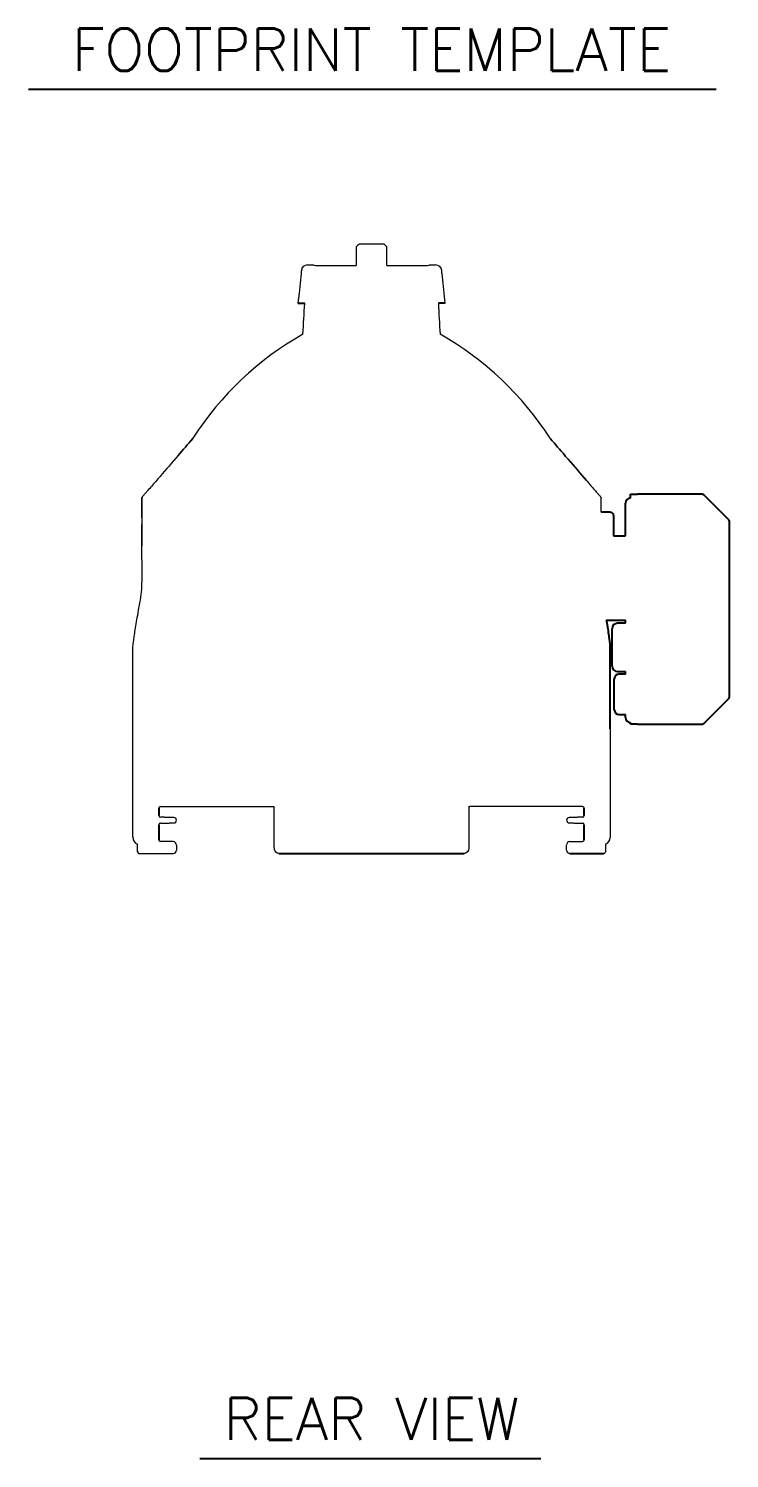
# Model space of a CAD drawing. Extents: x 9.3 to 87.2, y 0.6 to 68.8.
# Drawn here: x 74.71 to 87.2, y 43.35 to 68.82 of the extents above; entities that cross this region are included whole.
import ezdxf
from ezdxf.enums import TextEntityAlignment as Align

# ---------------------------------------------------------------- set-up
doc = ezdxf.new("R2010")
doc.units = 0
doc.header["$MEASUREMENT"] = 0
doc.linetypes.add('SLD-Solid', pattern=[0])
doc.layers.add('OBJECT', color=7, linetype='CONTINUOUS')
doc.styles.get("Standard").update_dxf_attribs({"font": 'SIMPLEX'})

msp = doc.modelspace()

# ---------------------------------------------------------------- linework, layer by layer
at = {"layer": 'OBJECT', "color": 1}
for p, q in [((74.712, 67.734), (86.963, 67.734)), ((77.762, 43.347), (83.834, 43.347))]:
    msp.add_line(p, q, dxfattribs=at)
at = {"layer": 'OBJECT', "linetype": 'SLD-Solid', "lineweight": 15}
for p, q in [((81.043, 64.978), (80.599, 64.978)), ((80.548, 64.928), (80.548, 64.596)), ((81.093, 64.596), (81.093, 64.928)), ((79.679, 64.605), (79.787, 64.605)), ((79.91, 64.596), (80.546, 64.596)), ((79.91, 64.596), (80.546, 64.596)), ((79.91, 64.596), (79.91, 64.596)), ((81.096, 64.596), (81.732, 64.596)), ((81.096, 64.596), (81.732, 64.596)), ((81.732, 64.596), (81.732, 64.596)), ((81.855, 64.605), (81.962, 64.605)), ((76.571, 54.405), (76.571, 56.336)), ((85.071, 56.338), (85.071, 56.336)), ((85.071, 56.336), (85.071, 54.405)), ((77.061, 54.958), (79.086, 54.958)), ((82.583, 54.958), (82.573, 54.958)), ((82.903, 54.958), (82.583, 54.958)), ((77.127, 54.336), (77.06, 54.337)), ((77.346, 54.273), (77.346, 54.182)), ((84.296, 54.182), (84.296, 54.273)), ((84.515, 54.336), (84.581, 54.337)), ((84.99, 54.288), (84.99, 54.162)), ((76.652, 54.162), (76.652, 54.164)), ((76.652, 54.164), (76.652, 54.164)), ((76.653, 54.15), (76.652, 54.162)), ((76.653, 54.15), (76.653, 54.152)), ((76.993, 54.122), (77.043, 54.122)), ((77.043, 54.122), (77.126, 54.122)), ((77.126, 54.122), (77.286, 54.122))]:
    msp.add_line(p, q, dxfattribs=at)
at = {"layer": 'OBJECT'}
for p, q in [((79.51, 63.925), (79.63, 63.925)), ((82.132, 63.925), (82.011, 63.925)), ((85.346, 59.778), (85.346, 60.363)), ((85.436, 60.453), (85.436, 60.523)), ((85.436, 60.523), (85.561, 60.523)), ((86.698, 60.523), (85.561, 60.523)), ((87.175, 60.075), (86.748, 60.503)), ((85.073, 60.203), (84.909, 60.203)), ((85.133, 60.143), (85.133, 59.778)), ((87.196, 56.921), (87.196, 60.026)), ((85.133, 59.778), (85.346, 59.778)), ((85.002, 58.278), (85.346, 58.278)), ((85.106, 57.977), (85.106, 58.126)), ((85.346, 58.222), (85.202, 58.222)), ((85.346, 58.222), (85.346, 58.278)), ((85.106, 57.599), (85.106, 57.977)), ((85.106, 57.46), (85.106, 57.599)), ((85.202, 57.364), (85.346, 57.364)), ((85.346, 57.315), (85.226, 57.315)), ((85.346, 57.315), (85.346, 57.364)), ((85.146, 57.113), (85.146, 57.235)), ((85.146, 56.798), (85.146, 57.113)), ((85.146, 56.68), (85.146, 56.798)), ((86.748, 56.444), (87.175, 56.871)), ((85.226, 56.6), (85.346, 56.6)), ((85.346, 56.543), (85.346, 56.6)), ((85.436, 56.423), (85.436, 56.453)), ((85.561, 56.423), (85.436, 56.423)), ((85.561, 56.423), (86.698, 56.423)), ((77.031, 54.928), (77.031, 54.798)), ((84.611, 54.798), (84.611, 54.928)), ((77.031, 54.633), (77.031, 54.367)), ((84.611, 54.367), (84.611, 54.633)), ((79.17, 54.123), (82.471, 54.123)), ((84.356, 54.122), (84.959, 54.122))]:
    msp.add_line(p, q, dxfattribs=at)
at = {"layer": 'OBJECT', "linetype": 'SLD-Solid', "lineweight": 15, "flags": 128}
for points in [[(79.565, 64.45), (79.547, 64.279), (79.529, 64.104), (79.51, 63.925)], [(79.569, 64.491), (79.569, 64.487), (79.568, 64.479), (79.567, 64.466), (79.565, 64.45)], [(79.571, 64.507), (79.571, 64.505), (79.569, 64.491)], [(82.072, 64.491), (82.071, 64.505), (82.071, 64.507)], [(82.077, 64.45), (82.075, 64.466), (82.074, 64.479), (82.073, 64.487), (82.072, 64.491)], [(82.132, 63.925), (82.113, 64.104), (82.095, 64.279), (82.077, 64.45)], [(76.571, 56.342), (76.571, 56.468), (76.571, 56.729), (76.571, 56.986), (76.571, 57.242), (76.571, 57.499), (76.571, 57.759), (76.571, 57.818)], [(85.071, 57.822), (85.071, 57.615), (85.071, 57.288), (85.071, 56.962), (85.071, 56.633), (85.071, 56.342)], [(79.089, 54.221), (79.088, 54.375), (79.086, 54.958)], [(82.556, 54.958), (82.554, 54.404), (82.552, 54.221)], [(77.287, 54.333), (77.285, 54.333), (77.269, 54.333), (77.237, 54.334), (77.19, 54.334), (77.127, 54.336)], [(84.355, 54.333), (84.357, 54.333), (84.373, 54.333), (84.404, 54.334), (84.452, 54.334), (84.515, 54.336)], [(79.17, 54.123), (79.165, 54.122), (79.139, 54.13), (79.118, 54.144), (79.103, 54.166), (79.092, 54.194), (79.09, 54.221)], [(82.552, 54.221), (82.552, 54.215), (82.546, 54.182), (82.529, 54.15), (82.507, 54.132), (82.482, 54.123), (82.471, 54.123)], [(84.989, 54.162), (84.989, 54.153), (84.988, 54.15)]]:
    msp.add_lwpolyline(points, dxfattribs=at)
at = {"layer": 'OBJECT', "linetype": 'SLD-Solid', "lineweight": 15}
for centre, radius, start, end in [((79.679, 64.496), 0.109, 90.5467, 174), ((79.787, 64.595), 0.01, 30.3391, 90), ((79.886, 65.672), 1.076, 265.1817, 271.2789), ((81.751, 66.032), 1.436, 269.2437, 273.7992), ((81.855, 64.595), 0.01, 90, 152.9485), ((81.962, 64.496), 0.109, 6, 89.6033), ((8.303, 67.616), 71.423, 356.59282, 357.03766), ((153.344, 67.617), 71.428, 182.96234, 183.40824), ((82.345, 58.505), 5.588, 119.4275, 147.3556), ((79.3, 58.506), 5.584, 32.6363, 60.5821), ((76.762, 60.461), 0.03, 169.9539, 180.0003), ((76.762, 60.461), 0.03, 169.9539, 180.0003), ((76.773, 60.448), 0.0438, 140.2028, 152.0313), ((84.868, 60.448), 0.0438, 27.9687, 39.7972), ((84.879, 60.461), 0.03, 359.9997, 10.0461), ((84.879, 60.461), 0.03, 359.9997, 10.0461), ((77.061, 54.928), 0.03, 90.0003, 179.9998), ((77.061, 54.798), 0.03, 180.0292, 267.6975), ((77.061, 54.798), 0.03, 180.0001, 269), ((77.298, 54.715), 0.0483, 270.9983, 89.0017), ((84.344, 54.715), 0.0483, 90.998, 269.002), ((84.581, 54.928), 0.03, 0.0011, 89.9989), ((84.581, 54.798), 0.03, 272.3027, 359.9701), ((77.061, 54.633), 0.03, 91.1538, 179.9969), ((84.581, 54.633), 0.03, 0.0042, 88.8457), ((76.69, 54.401), 0.118, 178.0555, 251.45), ((77.061, 54.367), 0.03, 180, 269), ((77.286, 54.273), 0.06, 358.9241, 89), ((84.356, 54.273), 0.06, 91, 178.9409), ((84.581, 54.367), 0.03, 271, 0), ((84.95, 54.401), 0.12, 289.3873, 1.5708), ((76.682, 54.164), 0.03, 179.9987, 184.7488), ((76.683, 54.152), 0.0298, 179.703, 269.7012), ((76.683, 54.152), 0.03, 184.7785, 270), ((77.286, 54.182), 0.06, 270, 0), ((84.356, 54.182), 0.06, 180, 270), ((84.959, 54.152), 0.03, 270, 355.2215)]:
    msp.add_arc(centre, radius, start, end, dxfattribs=at)
at = {"layer": 'OBJECT'}
for centre, radius, start, end in [((85.436, 60.363), 0.09, 90, 180), ((86.698, 60.453), 0.07, 45, 90), ((85.073, 60.143), 0.06, 0, 90), ((87.126, 60.026), 0.07, 0, 45), ((85.202, 58.126), 0.096, 90, 180), ((85.202, 57.46), 0.096, 180, 270), ((85.226, 57.235), 0.08, 90, 180), ((87.126, 56.921), 0.07, 315, 0), ((85.226, 56.68), 0.08, 180, 270), ((85.436, 56.543), 0.09, 180, 270), ((86.698, 56.493), 0.07, 270, 315)]:
    msp.add_arc(centre, radius, start, end, dxfattribs=at)
at = {"layer": 'OBJECT', "linetype": 'SLD-Solid', "lineweight": 15}
for points, knots in [([(80.599, 64.978), (80.599, 64.978), (80.582, 64.961), (80.565, 64.945), (80.548, 64.928)], [0, 0, 0, 0, 0.013757, 1, 1, 1, 1]), ([(77.374, 61.21), (77.267, 61.086), (77.16, 60.962), (77.053, 60.838), (77.002, 60.779), (76.952, 60.72), (76.901, 60.662)], [0, 0, 0, 0, 0.01248017, 0.01248017, 0.01248017, 0.01838969, 0.01838969, 0.01838969, 0.01838969]), ([(84.264, 61.213), (84.284, 61.19), (84.304, 61.166), (84.324, 61.143), (84.433, 61.017), (84.542, 60.89), (84.651, 60.764)], [0, 0, 0, 0, 0.00236285, 0.00236285, 0.00236285, 0.01507617, 0.01507617, 0.01507617, 0.01507617]), ([(84.651, 60.764), (84.542, 60.89), (84.433, 61.017), (84.324, 61.143), (84.304, 61.166), (84.284, 61.19), (84.264, 61.213)], [0, 0, 0, 0, 0.01271374, 0.01271374, 0.01271374, 0.01507616, 0.01507616, 0.01507616, 0.01507616]), ([(76.739, 60.476), (76.746, 60.483), (76.753, 60.491), (76.766, 60.506), (76.773, 60.514), (76.793, 60.537), (76.807, 60.553), (76.847, 60.599), (76.874, 60.63), (76.901, 60.662)], [0, 0, 0, 0, 0.125, 0.125, 0.25, 0.25, 0.5, 0.5, 1, 1, 1, 1]), ([(84.651, 60.764), (84.693, 60.715), (84.735, 60.667), (84.798, 60.595), (84.819, 60.57), (84.851, 60.534), (84.861, 60.522), (84.877, 60.505), (84.882, 60.499), (84.892, 60.487), (84.897, 60.481), (84.902, 60.475)], [0, 0, 0, 0, 0.5, 0.5, 0.75, 0.75, 0.875, 0.875, 0.9375, 0.9375, 1, 1, 1, 1]), ([(76.732, 60.461), (76.732, 60.461), (76.732, 60.451), (76.732, 60.409), (76.732, 60.378), (76.732, 60.295), (76.732, 60.244), (76.732, 60.123), (76.732, 60.054), (76.732, 59.975)], [0, 0, 0, 0, 0.25, 0.25, 0.5, 0.5, 0.75, 0.75, 1, 1, 1, 1]), ([(76.732, 60.1), (76.732, 60.128), (76.732, 60.189), (76.732, 60.268), (76.732, 60.338), (76.732, 60.393), (76.732, 60.432), (76.732, 60.457), (76.732, 60.46), (76.732, 60.461)], [0, 0, 0, 0, 0.120295, 0.268344, 0.416394, 0.560299, 0.704205, 0.852102, 1, 1, 1, 1]), ([(76.734, 60.468), (76.733, 60.467), (76.733, 60.467), (76.733, 60.467), (76.733, 60.466), (76.733, 60.466)], [0, 0, 0, 0, 0.5, 0.5, 1, 1, 1, 1]), ([(84.907, 60.468), (84.908, 60.467), (84.908, 60.467), (84.909, 60.467), (84.909, 60.466), (84.909, 60.466)], [0, 0, 0, 0, 0.5, 0.5, 1, 1, 1, 1]), ([(84.909, 60.203), (84.909, 60.226), (84.909, 60.274), (84.909, 60.338), (84.909, 60.393), (84.909, 60.432), (84.909, 60.457), (84.909, 60.46), (84.909, 60.461)], [0.1564524, 0.1564524, 0.1564524, 0.1564524, 0.2683437, 0.4163935, 0.5602991, 0.7042052, 0.8521023, 1, 1, 1, 1]), ([(76.571, 57.824), (76.572, 57.829), (76.573, 57.838), (76.58, 57.886), (76.59, 57.963), (76.605, 58.072), (76.627, 58.208), (76.655, 58.365), (76.686, 58.542), (76.722, 58.731), (76.735, 58.934), (76.732, 59.074), (76.733, 59.208), (76.732, 59.336), (76.732, 59.518), (76.732, 59.693), (76.732, 59.854), (76.732, 59.941), (76.732, 59.983)], [0, 0, 0, 0, 0.058692, 0.118695, 0.185519, 0.254206, 0.321207, 0.390143, 0.45783, 0.527371, 0.59493, 0.664892, 0.668685, 0.731589, 0.79606, 0.863705, 0.933314, 1, 1, 1, 1]), ([(76.732, 59.975), (76.732, 59.964), (76.732, 59.952), (76.732, 59.926), (76.732, 59.913), (76.732, 59.884), (76.732, 59.869), (76.732, 59.838), (76.732, 59.822), (76.732, 59.789), (76.732, 59.773), (76.732, 59.739), (76.732, 59.722), (76.732, 59.671), (76.732, 59.636), (76.732, 59.601)], [0, 0, 0, 0, 0.125, 0.125, 0.25, 0.25, 0.375, 0.375, 0.5, 0.5, 0.625, 0.625, 0.75, 0.75, 1, 1, 1, 1]), ([(77.163, 54.766), (77.163, 54.766), (77.161, 54.766), (77.159, 54.766), (77.156, 54.766), (77.153, 54.766), (77.15, 54.766), (77.146, 54.766), (77.142, 54.766), (77.137, 54.766), (77.132, 54.766), (77.125, 54.767), (77.116, 54.767), (77.103, 54.767), (77.09, 54.767), (77.076, 54.767), (77.065, 54.768), (77.06, 54.768)], [0, 0, 0, 0, 0.051065, 0.101782, 0.15226, 0.202611, 0.252946, 0.303378, 0.354018, 0.404976, 0.456361, 0.508278, 0.608033, 0.7063, 0.803854, 0.90149, 1, 1, 1, 1]), ([(77.06, 54.768), (77.06, 54.768), (77.06, 54.768), (77.06, 54.768), (77.06, 54.768), (77.06, 54.768), (77.06, 54.768), (77.06, 54.768), (77.06, 54.768), (77.06, 54.768)], [-0.00000006, -0.00000006, -0.00000006, -0.00000006, 0, 0, 0, 0.00008830403, 0.00008830403, 0.00008830403, 0.00008836403, 0.00008836403, 0.00008836403, 0.00008836403]), ([(77.298, 54.764), (77.298, 54.764), (77.298, 54.764), (77.298, 54.764), (77.297, 54.764), (77.295, 54.764), (77.293, 54.764), (77.291, 54.764), (77.288, 54.764), (77.285, 54.764), (77.282, 54.764), (77.278, 54.764), (77.274, 54.764), (77.269, 54.764), (77.261, 54.764), (77.246, 54.764), (77.223, 54.765), (77.196, 54.765), (77.174, 54.766), (77.163, 54.766)], [0, 0, 0, 0, 0.038484, 0.076959, 0.115425, 0.153885, 0.19234, 0.230793, 0.269246, 0.307701, 0.346159, 0.384623, 0.423094, 0.461574, 0.500066, 0.625046, 0.750054, 0.868724, 1, 1, 1, 1]), ([(84.581, 54.958), (84.491, 54.958), (84.396, 54.958), (84.229, 54.958), (84.161, 54.958), (84.022, 54.958), (83.95, 54.958), (83.839, 54.958), (83.801, 54.958), (83.725, 54.958), (83.687, 54.958), (83.57, 54.958), (83.491, 54.958), (83.248, 54.958), (83.079, 54.958), (82.903, 54.958)], [0.0570701, 0.0570701, 0.0570701, 0.0570701, 0.25, 0.25, 0.375, 0.375, 0.5, 0.5, 0.5625, 0.5625, 0.625, 0.625, 0.75, 0.75, 1, 1, 1, 1]), ([(84.479, 54.766), (84.468, 54.766), (84.457, 54.766), (84.437, 54.765), (84.428, 54.765), (84.403, 54.765), (84.389, 54.764), (84.355, 54.764), (84.344, 54.764), (84.343, 54.764)], [0, 0, 0, 0, 0.125, 0.125, 0.25, 0.25, 0.5, 0.5, 1, 1, 1, 1]), ([(84.582, 54.768), (84.582, 54.768), (84.582, 54.768), (84.582, 54.768), (84.582, 54.768), (84.582, 54.768), (84.581, 54.768), (84.581, 54.768), (84.581, 54.768), (84.581, 54.768)], [-0.00000006, -0.00000006, -0.00000006, -0.00000006, 0, 0, 0, 0.00008830403, 0.00008830403, 0.00008830403, 0.00008836403, 0.00008836403, 0.00008836403, 0.00008836403]), ([(77.06, 54.663), (77.062, 54.663), (77.068, 54.663), (77.075, 54.663), (77.083, 54.663), (77.09, 54.663), (77.097, 54.663), (77.103, 54.663), (77.11, 54.664), (77.116, 54.664), (77.122, 54.664), (77.129, 54.664), (77.138, 54.664), (77.146, 54.664), (77.154, 54.664), (77.159, 54.664), (77.162, 54.665), (77.163, 54.665)], [0, 0, 0, 0, 0.050185, 0.100023, 0.149614, 0.199062, 0.248473, 0.29795, 0.347598, 0.397519, 0.447817, 0.498589, 0.600283, 0.700421, 0.799846, 0.89942, 1, 1, 1, 1]), ([(77.163, 54.665), (77.167, 54.665), (77.175, 54.665), (77.186, 54.665), (77.196, 54.665), (77.205, 54.665), (77.214, 54.665), (77.228, 54.666), (77.246, 54.666), (77.262, 54.666), (77.273, 54.666), (77.281, 54.667), (77.287, 54.667), (77.292, 54.667), (77.296, 54.667), (77.298, 54.667), (77.298, 54.667), (77.298, 54.667)], [0, 0, 0, 0, 0.045157, 0.088912, 0.131266, 0.172222, 0.211781, 0.249947, 0.374926, 0.499933, 0.571396, 0.64283, 0.714247, 0.78566, 0.857081, 0.928524, 1, 1, 1, 1]), ([(84.343, 54.667), (84.344, 54.667), (84.355, 54.667), (84.389, 54.666), (84.403, 54.666), (84.428, 54.665), (84.437, 54.665), (84.457, 54.665), (84.468, 54.665), (84.479, 54.665)], [0, 0, 0, 0, 0.5, 0.5, 0.75, 0.75, 0.875, 0.875, 1, 1, 1, 1]), ([(76.753, 54.122), (76.791, 54.122), (76.83, 54.122), (76.869, 54.122), (76.91, 54.122), (76.951, 54.122), (76.993, 54.122)], [0, 0, 0, 0, 0.003565496, 0.003565496, 0.003565496, 0.007398941, 0.007398941, 0.007398941, 0.007398941]), ([(77.03, 54.122), (77.041, 54.122), (77.066, 54.122), (77.092, 54.122), (77.107, 54.122), (77.107, 54.122), (77.107, 54.122)], [0, 0, 0, 0, 0.208737, 0.512101, 0.815465, 1, 1, 1, 1])]:
    msp.add_open_spline(points, degree=3, knots=knots, dxfattribs=at)
for points, degree in [([(81.093, 64.928), (81.043, 64.978)], 1), ([(82.132, 63.925), (82.132, 63.925)], 1), ([(77.635, 61.512), (77.548, 61.411), (77.461, 61.311), (77.374, 61.21)], 3), ([(77.374, 61.21), (77.461, 61.311), (77.548, 61.411), (77.635, 61.512)], 3), ([(77.635, 61.512), (77.637, 61.514), (77.638, 61.517), (77.64, 61.519)], 3), ([(77.64, 61.518), (77.638, 61.516), (77.637, 61.514), (77.635, 61.512)], 3), ([(84.007, 61.511), (84.005, 61.513), (84.003, 61.515), (84.002, 61.518)], 3), ([(84.002, 61.517), (84.004, 61.515), (84.005, 61.513), (84.007, 61.511)], 3), ([(84.007, 61.511), (84.093, 61.412), (84.178, 61.312), (84.264, 61.213)], 3), ([(84.264, 61.213), (84.178, 61.312), (84.093, 61.412), (84.007, 61.511)], 3), ([(82.548, 54.958), (82.556, 54.958), (82.564, 54.958), (82.573, 54.958)], 3), ([(84.581, 54.768), (84.529, 54.767), (84.49, 54.766), (84.479, 54.766)], 3), ([(84.479, 54.665), (84.49, 54.664), (84.529, 54.664), (84.582, 54.663)], 3), ([(76.652, 54.164), (76.652, 54.206), (76.652, 54.247), (76.652, 54.288)], 3), ([(76.653, 54.152), (76.653, 54.156), (76.653, 54.16), (76.652, 54.164)], 3), ([(76.683, 54.122), (76.703, 54.122), (76.726, 54.122), (76.753, 54.122)], 3)]:
    msp.add_open_spline(points, degree=degree, dxfattribs=at)
at = {"layer": 'OBJECT'}
for points, knots in [([(85.002, 58.278), (85.005, 58.262), (85.018, 58.191), (85.035, 58.087), (85.05, 57.972), (85.061, 57.893), (85.068, 57.842), (85.07, 57.831), (85.07, 57.825)], [0, 0, 0, 0, 0.058348, 0.262354, 0.45896, 0.661146, 0.828782, 1, 1, 1, 1]), ([(85.071, 56.342), (85.071, 56.384), (85.071, 56.512), (85.071, 56.727), (85.071, 56.985), (85.071, 57.242), (85.071, 57.499), (85.071, 57.694), (85.071, 57.803), (85.071, 57.825)], [0, 0, 0, 0, 0.084797, 0.2604, 0.434229, 0.606655, 0.779484, 0.954653, 1, 1, 1, 1])]:
    msp.add_open_spline(points, degree=3, knots=knots, dxfattribs=at)

# ---------------------------------------------------------------- texts
at = {"layer": 'OBJECT', "color": 1}
for s, p in [('FOOTPRINT TEMPLATE', (80.821, 68.066)), ('REAR VIEW', (80.821, 43.678))]:
    msp.add_text(s, height=0.75, dxfattribs=at).set_placement(p, align=Align.CENTER)

doc.saveas('drawing.dxf')
